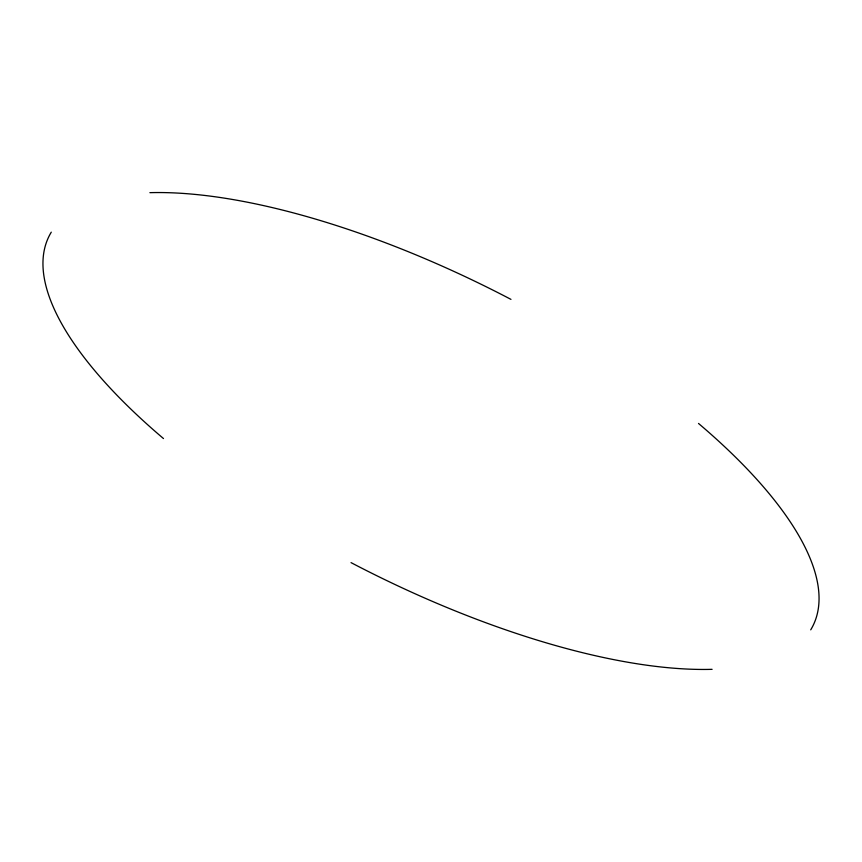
<?xml version="1.0" encoding="UTF-8"?>
<svg xmlns="http://www.w3.org/2000/svg" width="862" height="862" viewBox="0 0 862 862"><rect width="100%" height="100%" fill="white"/><g stroke="black" fill="none" stroke-linecap="round" stroke-linejoin="round"><path stroke-width="1.29" d="M712.098 669.332A428.748 153.651 27.1 0 1 351.039 562.627M163.489 438.553A428.748 153.651 27.1 0 1 51.278 232.169M149.902 192.668A428.748 153.651 27.1 0 1 510.961 299.373M698.511 423.447A428.748 153.651 27.1 0 1 810.722 629.831"/></g></svg>
